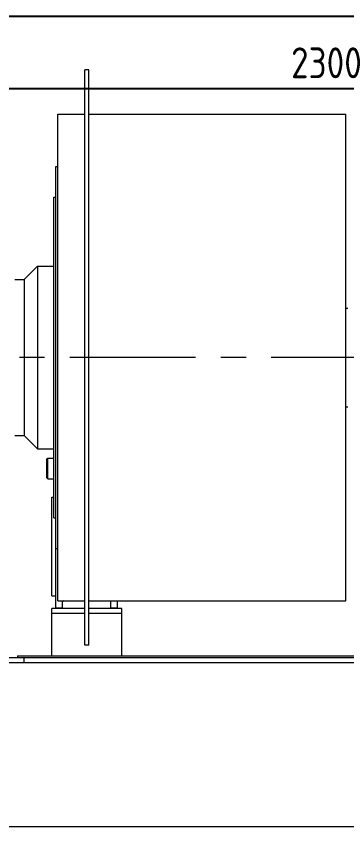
# Model space of a CAD drawing. Header units: millimetres. Extents: x 0 to 1611, y 0 to 420.
# Drawn here: x 250.5 to 282.7, y 259.9 to 338.8 of the extents above; entities that cross this region are included whole.
import ezdxf

# ---------------------------------------------------------------- set-up
doc = ezdxf.new("R2010")
doc.units = ezdxf.units.MM
doc.header["$LTSCALE"] = 32.67
doc.header["$PDMODE"] = 3
doc.header["$PDSIZE"] = 0.3125
doc.linetypes.add('CENTER', pattern=[0.6, 0.375, -0.075, 0.075, -0.075])
doc.linetypes.add('Сплошная', pattern=[0])
doc.layers.get('Defpoints').update_dxf_attribs({"linetype": 'CONTINUOUS', "lineweight": 18})
for name, color, linetype, lineweight in [('3_ALL_AXES', 7, 'CONTINUOUS', 18), ('Text', 3, 'CONTINUOUS', 18), ('размер', 12, 'CONTINUOUS', 18)]:
    doc.layers.add(name, color=color, linetype=linetype, lineweight=lineweight)
doc.styles.add('Style1', font='romans.shx', dxfattribs={"width": 0.8})
doc.dimstyles.new('LIN1', dxfattribs={"dimtxt": 3, "dimasz": 3, "dimexe": 1.5, "dimexo": 0, "dimgap": 1, "dimtad": 1, "dimdec": 0, "dimzin": 12, "dimdsep": 46, "dimtxsty": 'Style1', "dimcen": 0, "dimclrt": 3, "dimadec": 0, "dimazin": 0, "dimtfac": 1, "dimtdec": 0, "dimtmove": 0, "dimatfit": 3, "dimfxl": 1, "dimtolj": 1, "dimtzin": 12, "dimarcsym": 0})

# ---------------------------------------------------------------- blocks, each defined once
blk = doc.blocks.new('*D105')
at = {"layer": 'Defpoints', "color": 0, "linetype": 'Сплошная', "transparency": 16777216}
for p in [(234.698, 338.803), (326.698, 331.768), (326.698, 276.386)]:
    blk.add_point(p, dxfattribs=at)
at = {"layer": 'Text', "color": 0, "linetype": 'Сплошная', "lineweight": -2, "transparency": 16777216}
for p, q in [((234.698, 338.803), (234.698, 330.268)), ((326.698, 276.386), (326.698, 333.268)), ((237.698, 331.768), (323.698, 331.768))]:
    blk.add_line(p, q, dxfattribs=at)
at = {"layer": 'Text', "color": 0, "linetype": 'Сплошная', "transparency": 16777216}
for points in [[(237.698, 332.268), (237.698, 331.268), (234.698, 331.768)], [(323.698, 332.268), (323.698, 331.268), (326.698, 331.768)]]:
    blk.add_solid(points, dxfattribs=at)
at = {"layer": 'Text', "color": 3, "linetype": 'Сплошная', "transparency": 16777216, "insert": (280.698, 334.268), "char_height": 3, "attachment_point": 5, "style": 'Style1'}
blk.add_mtext('\\A1;2300', dxfattribs=at)
blk = doc.blocks.new('*D106')
at = {"layer": 'Defpoints', "color": 0, "linetype": 'Сплошная', "transparency": 16777216}
for p in [(234.698, 338.803), (326.698, 276.386), (337.758, 276.386)]:
    blk.add_point(p, dxfattribs=at)
at = {"layer": 'Text', "color": 0, "linetype": 'Сплошная', "lineweight": -2, "transparency": 16777216}
for p, q in [((234.698, 338.803), (339.258, 338.803)), ((337.758, 335.803), (337.758, 279.386)), ((326.698, 276.386), (339.258, 276.386))]:
    blk.add_line(p, q, dxfattribs=at)
at = {"layer": 'Text', "color": 0, "linetype": 'Сплошная', "transparency": 16777216}
for points in [[(337.258, 335.803), (338.258, 335.803), (337.758, 338.803)], [(337.258, 279.386), (338.258, 279.386), (337.758, 276.386)]]:
    blk.add_solid(points, dxfattribs=at)
at = {"layer": 'Text', "color": 3, "linetype": 'Сплошная', "transparency": 16777216, "insert": (335.258, 307.594), "char_height": 3, "attachment_point": 5, "rotation": 90, "style": 'Style1'}
blk.add_mtext('\\A1;1560', dxfattribs=at)

msp = doc.modelspace()

# ---------------------------------------------------------------- linework, layer by layer
at = {"layer": '3_ALL_AXES', "linetype": 'Continuous'}
for p, q in [((257.578, 333.586), (257.178, 333.586)), ((257.178, 277.586), (257.178, 333.586)), ((257.578, 277.586), (257.578, 333.586)), ((254.578, 329.266), (257.178, 329.266)), ((254.578, 281.906), (254.578, 329.266)), ((257.578, 329.266), (282.578, 329.266)), ((282.578, 281.906), (282.578, 329.266)), ((254.378, 324.186), (254.578, 324.186)), ((254.378, 281.146), (254.378, 324.186)), ((254.178, 321.186), (254.378, 321.186)), ((254.178, 289.986), (254.178, 321.186)), ((251.278, 313.186), (252.578, 314.486)), ((252.578, 314.486), (254.178, 314.486)), ((252.578, 314.486), (252.578, 296.686)), ((250.378, 313.186), (251.278, 313.186)), ((251.278, 313.186), (251.278, 297.986)), ((282.578, 310.386), (282.778, 310.386)), ((282.578, 300.786), (282.778, 300.786)), ((250.378, 297.986), (251.278, 297.986)), ((251.278, 297.986), (252.578, 296.686)), ((252.578, 296.686), (254.178, 296.686)), ((253.498, 295.706), (253.578, 295.786)), ((253.498, 293.866), (253.498, 295.706)), ((253.578, 295.786), (254.178, 295.786)), ((253.578, 293.786), (253.578, 295.786)), ((253.498, 293.866), (253.578, 293.786)), ((253.578, 293.786), (254.178, 293.786)), ((253.978, 291.986), (254.178, 291.986)), ((253.978, 282.386), (253.978, 291.986)), ((254.178, 289.986), (254.378, 289.986)), ((254.378, 286.986), (254.578, 286.986)), ((253.978, 282.386), (254.378, 282.386)), ((254.578, 281.906), (257.178, 281.906)), ((255.138, 281.906), (255.018, 281.786)), ((255.018, 281.146), (255.018, 281.906)), ((257.578, 281.906), (282.578, 281.906)), ((259.738, 281.786), (259.618, 281.906)), ((259.738, 281.146), (259.738, 281.906)), ((260.378, 281.146), (260.378, 281.906)), ((257.178, 281.146), (253.978, 281.146)), ((253.978, 276.546), (253.978, 281.146)), ((255.018, 281.186), (254.378, 281.186)), ((260.778, 281.146), (257.578, 281.146)), ((260.378, 281.186), (259.738, 281.186)), ((260.778, 276.546), (260.778, 281.146)), ((257.178, 280.655), (253.978, 280.655)), ((260.778, 280.655), (257.578, 280.655)), ((257.578, 277.586), (257.178, 277.586)), ((48.698, 276.386), (326.698, 276.386)), ((250.658, 276.546), (284.258, 276.546)), ((250.658, 276.546), (250.658, 276.386)), ((251.298, 275.906), (251.298, 276.386)), ((214.898, 275.906), (326.698, 275.906))]:
    msp.add_line(p, q, dxfattribs=at)
at = {"layer": '3_ALL_AXES', "linetype": 'CENTER'}
msp.add_line((287.578, 305.586), (213.054, 305.586), dxfattribs=at)
at = {"layer": 'размер', "linetype": 'ByBlock', "lineweight": 18, "ltscale": 0.5}
msp.add_line((364.212, 259.901), (210.019, 259.901), dxfattribs=at)

# ---------------------------------------------------------------- dimensions: what is measured, and where the dimension line sits
at = {"layer": 'Text', "linetype": 'Сплошная'}
dim = msp.add_linear_dim(base=(326.698, 331.768), p1=(234.698, 338.803), p2=(326.698, 276.386), dimstyle='LIN1', override={"dimlfac": 25}, dxfattribs=at)
dim.commit()
dim.dimension.update_dxf_attribs({"geometry": '*D105', "text_midpoint": (280.698, 334.268)})
dim = msp.add_linear_dim(base=(337.758, 276.386), p1=(234.698, 338.803), p2=(326.698, 276.386), angle=90, dimstyle='LIN1', override={"dimlfac": 25}, dxfattribs=at)
dim.commit()
dim.dimension.update_dxf_attribs({"geometry": '*D106', "text_midpoint": (335.258, 307.594)})

doc.saveas('drawing.dxf')
